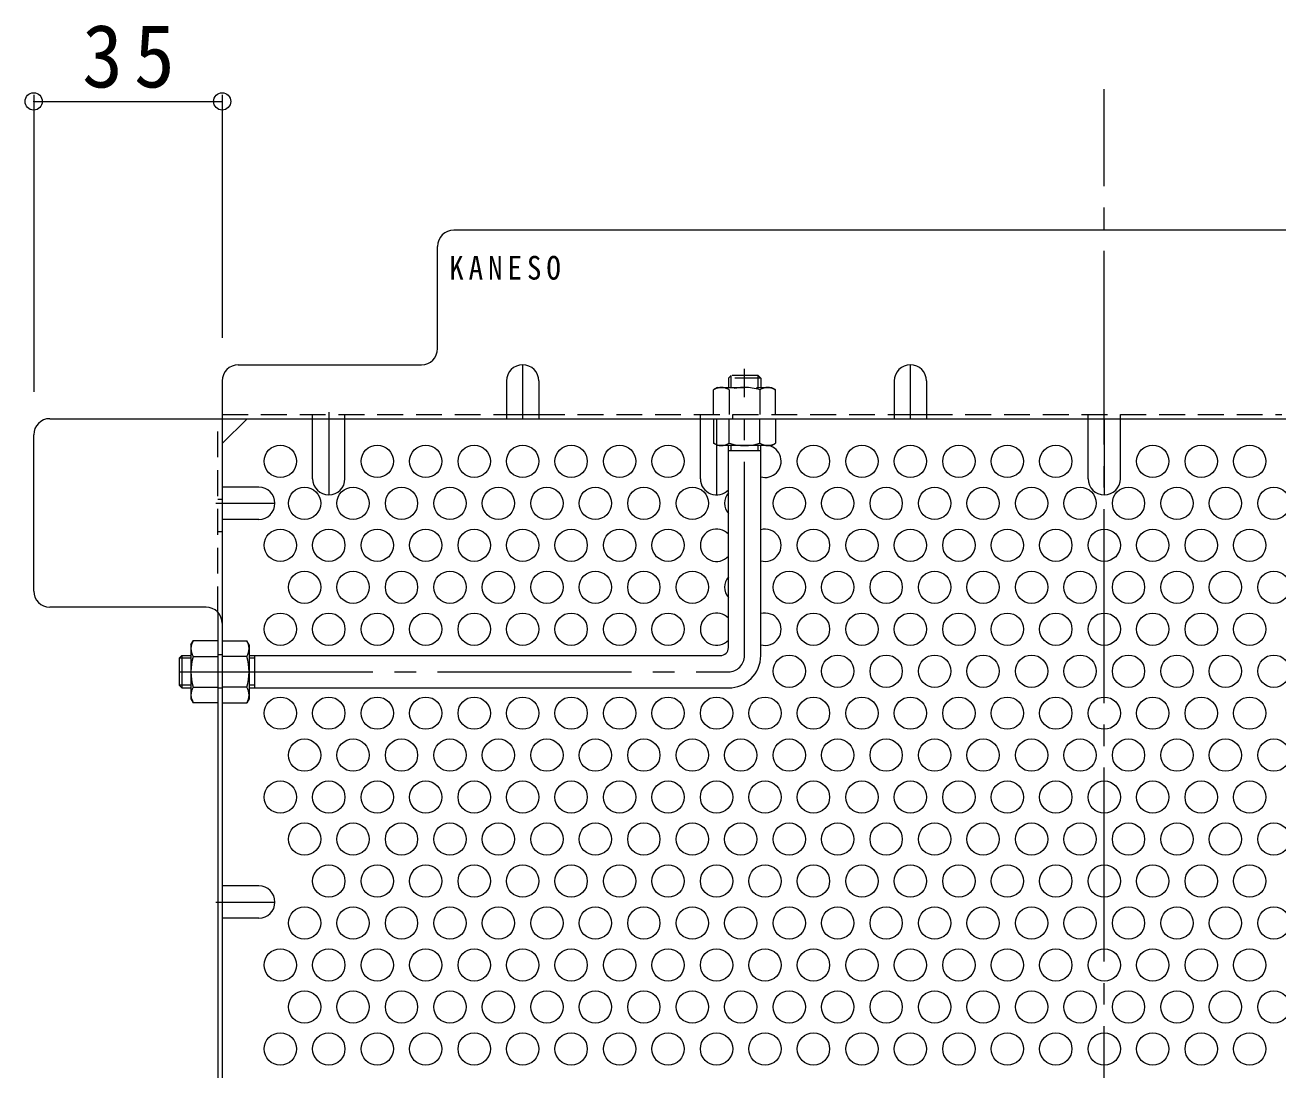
# Model space of a CAD drawing. Units: millimetres at full size, sheet at 1:4; details may follow other scales. Extents: x -838 to 1044, y -781 to 782.
# Drawn here: x 234.2 to 466.8, y 486 to 680.1 of the extents above; entities that cross this region are included whole.
import ezdxf

# ---------------------------------------------------------------- set-up
doc = ezdxf.new("R2010")
doc.units = ezdxf.units.MM
doc.header["$LTSCALE"] = 4
doc.header["$PDMODE"] = 32
doc.header["$PDSIZE"] = 3.2
for name, pattern in [('CHAIN1', [8, 5, -1, 1, -1]), ('CHAIN2', [12, 9, -1, 1, -1]), ('DASHED1', [1.8, 1.2, -0.6])]:
    doc.linetypes.add(name, pattern=pattern)
for name, color, linetype, lineweight in [('A-1_躯体', 3, 'Continuous', 9), ('A-4_その他', 7, 'Continuous', 9), ('A-5_文字', 7, 'Continuous', 9), ('A-6_寸法', 2, 'Continuous', 9), ('A-7_ハッチ', 2, 'Continuous', 9), ('A-8_記号', 2, 'Continuous', 9), ('A-9_ｸｳﾁｮｳｷ', 6, 'Continuous', 9)]:
    doc.layers.add(name, color=color, linetype=linetype, lineweight=lineweight)
doc.styles.add('ＭＳ ゴシック', font='')
doc.styles.get('ＭＳ ゴシック').set_extended_font_data('MS Gothic')

msp = doc.modelspace()

# ---------------------------------------------------------------- linework, layer by layer
at = {"layer": 'A-1_躯体', "linetype": 'DASHED1'}
for p, q in [((364.793, 614.466), (365.293, 614.966)), ((364.793, 614.466), (364.793, 612.766)), ((370.793, 614.466), (364.793, 614.466)), ((365.293, 612.766), (365.293, 614.966)), ((370.293, 612.766), (370.293, 614.966)), ((370.793, 614.466), (370.793, 612.766))]:
    msp.add_line(p, q, dxfattribs=at)
at = {"layer": 'A-1_躯体', "linetype": 'CHAIN2'}
for p, q in [((367.793, 562.966), (367.793, 616.198)), ((262.793, 559.966), (364.793, 559.966))]:
    msp.add_line(p, q, dxfattribs=at)
at = {"layer": 'A-1_躯体'}
for p, q in [((364.793, 564.466), (364.793, 601.966)), ((370.793, 600.966), (364.793, 600.966)), ((365.293, 600.966), (365.293, 601.966)), ((370.293, 600.966), (370.293, 601.966)), ((370.793, 562.966), (370.793, 601.966)), ((264.993, 562.466), (262.793, 562.466)), ((263.293, 562.966), (264.993, 562.966)), ((263.293, 562.966), (263.293, 556.966)), ((275.793, 562.966), (363.293, 562.966)), ((276.793, 562.466), (275.793, 562.466)), ((276.793, 562.966), (276.793, 556.966)), ((264.993, 557.466), (262.793, 557.466)), ((263.293, 556.966), (262.793, 557.466)), ((263.293, 556.966), (264.993, 556.966)), ((276.793, 557.466), (275.793, 557.466)), ((275.793, 556.966), (364.793, 556.966))]:
    msp.add_line(p, q, dxfattribs=at)
at = {"layer": 'A-1_躯体', "linetype": 'DASHED1'}
msp.add_lwpolyline([(370.793, 614.466), (370.293, 614.966), (365.293, 614.966)], dxfattribs=at)
at = {"layer": 'A-1_躯体'}
msp.add_lwpolyline([(263.293, 562.966), (262.793, 562.466), (262.793, 557.466)], dxfattribs=at)
for centre, radius in [((363.293, 564.466), 1.5), ((364.793, 562.966), 6)]:
    msp.add_arc(centre, radius, 270, 0, dxfattribs=at)
at = {"layer": 'A-1_躯体', "linetype": 'CHAIN2'}
msp.add_arc((364.793, 562.966), 3, 270, 0, dxfattribs=at)
at = {"layer": 'A-4_その他'}
for p, q in [((235.79, 667.078), (235.79, 611.966)), ((235.79, 665.878), (270.793, 665.878)), ((270.793, 667.078), (270.793, 621.966))]:
    msp.add_line(p, q, dxfattribs=at)
for p in [(235.79, 665.878), (270.793, 665.878)]:
    msp.add_point(p, dxfattribs=at)
at = {"layer": 'A-6_寸法'}
for centre in [(281.593, 599.047), (299.593, 599.047), (308.593, 599.047), (317.593, 599.047), (326.593, 599.047), (335.593, 599.047), (344.593, 599.047), (353.593, 599.047), (380.593, 599.047), (389.593, 599.047), (398.593, 599.047), (407.593, 599.047), (416.593, 599.047), (425.593, 599.047), (443.593, 599.047), (452.593, 599.047), (461.593, 599.047), (286.093, 591.252), (295.093, 591.252), (304.093, 591.252), (313.093, 591.252), (322.093, 591.252), (331.093, 591.252), (340.093, 591.252), (349.093, 591.252), (358.093, 591.252), (376.093, 591.252), (385.093, 591.252), (394.093, 591.252), (403.093, 591.252), (412.093, 591.252), (421.093, 591.252), (430.093, 591.252), (439.093, 591.252), (448.093, 591.252), (457.093, 591.252), (466.093, 591.252), (281.593, 583.458), (290.593, 583.458), (299.593, 583.458), (308.593, 583.458), (317.593, 583.458), (326.593, 583.458), (335.593, 583.458), (344.593, 583.458), (353.593, 583.458), (380.593, 583.458), (389.593, 583.458), (398.593, 583.458), (407.593, 583.458), (416.593, 583.458), (425.593, 583.458), (434.593, 583.458), (443.593, 583.458), (452.593, 583.458), (461.593, 583.458), (286.093, 575.664), (295.093, 575.664), (304.093, 575.664), (313.093, 575.664), (322.093, 575.664), (331.093, 575.664), (340.093, 575.664), (349.093, 575.664), (358.093, 575.664), (376.093, 575.664), (385.093, 575.664), (394.093, 575.664), (403.093, 575.664), (412.093, 575.664), (421.093, 575.664), (430.093, 575.664), (439.093, 575.664), (448.093, 575.664), (457.093, 575.664), (466.093, 575.664), (281.593, 567.87), (290.593, 567.87), (299.593, 567.87), (308.593, 567.87), (317.593, 567.87), (326.593, 567.87), (335.593, 567.87), (344.593, 567.87), (353.593, 567.87), (380.593, 567.87), (389.593, 567.87), (398.593, 567.87), (407.593, 567.87), (416.593, 567.87), (425.593, 567.87), (434.593, 567.87), (443.593, 567.87), (452.593, 567.87), (461.593, 567.87), (376.093, 560.076), (385.093, 560.076), (394.093, 560.076), (403.093, 560.076), (412.093, 560.076), (421.093, 560.076), (430.093, 560.076), (439.093, 560.076), (448.093, 560.076), (457.093, 560.076), (466.093, 560.076), (281.593, 552.281), (290.593, 552.281), (299.593, 552.281), (308.593, 552.281), (317.593, 552.281), (326.593, 552.281), (335.593, 552.281), (344.593, 552.281), (353.593, 552.281), (362.593, 552.281), (371.593, 552.281), (380.593, 552.281), (389.593, 552.281), (398.593, 552.281), (407.593, 552.281), (416.593, 552.281), (425.593, 552.281), (434.593, 552.281), (443.593, 552.281), (452.593, 552.281), (461.593, 552.281), (286.093, 544.487), (295.093, 544.487), (304.093, 544.487), (313.093, 544.487), (322.093, 544.487), (331.093, 544.487), (340.093, 544.487), (349.093, 544.487), (358.093, 544.487), (367.093, 544.487), (376.093, 544.487), (385.093, 544.487), (394.093, 544.487), (403.093, 544.487), (412.093, 544.487), (421.093, 544.487), (430.093, 544.487), (439.093, 544.487), (448.093, 544.487), (457.093, 544.487), (466.093, 544.487), (281.593, 536.693), (290.593, 536.693), (299.593, 536.693), (308.593, 536.693), (317.593, 536.693), (326.593, 536.693), (335.593, 536.693), (344.593, 536.693), (353.593, 536.693), (362.593, 536.693), (371.593, 536.693), (380.593, 536.693), (389.593, 536.693), (398.593, 536.693), (407.593, 536.693), (416.593, 536.693), (425.593, 536.693), (434.593, 536.693), (443.593, 536.693), (452.593, 536.693), (461.593, 536.693), (286.093, 528.899), (295.093, 528.899), (304.093, 528.899), (313.093, 528.899), (322.093, 528.899), (331.093, 528.899), (340.093, 528.899), (349.093, 528.899), (358.093, 528.899), (367.093, 528.899), (376.093, 528.899), (385.093, 528.899), (394.093, 528.899), (403.093, 528.899), (412.093, 528.899), (421.093, 528.899), (430.093, 528.899), (439.093, 528.899), (448.093, 528.899), (457.093, 528.899), (466.093, 528.899), (290.593, 521.104), (299.593, 521.104), (308.593, 521.104), (317.593, 521.104), (326.593, 521.104), (335.593, 521.104), (344.593, 521.104), (353.593, 521.104), (362.593, 521.104), (371.593, 521.104), (380.593, 521.104), (389.593, 521.104), (398.593, 521.104), (407.593, 521.104), (416.593, 521.104), (425.593, 521.104), (434.593, 521.104), (443.593, 521.104), (452.593, 521.104), (461.593, 521.104), (286.093, 513.31), (295.093, 513.31), (304.093, 513.31), (313.093, 513.31), (322.093, 513.31), (331.093, 513.31), (340.093, 513.31), (349.093, 513.31), (358.093, 513.31), (367.093, 513.31), (376.093, 513.31), (385.093, 513.31), (394.093, 513.31), (403.093, 513.31), (412.093, 513.31), (421.093, 513.31), (430.093, 513.31), (439.093, 513.31), (448.093, 513.31), (457.093, 513.31), (466.093, 513.31), (281.593, 505.516), (290.593, 505.516), (299.593, 505.516), (308.593, 505.516), (317.593, 505.516), (326.593, 505.516), (335.593, 505.516), (344.593, 505.516), (353.593, 505.516), (362.593, 505.516), (371.593, 505.516), (380.593, 505.516), (389.593, 505.516), (398.593, 505.516), (407.593, 505.516), (416.593, 505.516), (425.593, 505.516), (434.593, 505.516), (443.593, 505.516), (452.593, 505.516), (461.593, 505.516), (286.093, 497.722), (295.093, 497.722), (304.093, 497.722), (313.093, 497.722), (322.093, 497.722), (331.093, 497.722), (340.093, 497.722), (349.093, 497.722), (358.093, 497.722), (367.093, 497.722), (376.093, 497.722), (385.093, 497.722), (394.093, 497.722), (403.093, 497.722), (412.093, 497.722), (421.093, 497.722), (430.093, 497.722), (439.093, 497.722), (448.093, 497.722), (457.093, 497.722), (466.093, 497.722), (281.593, 489.928), (290.593, 489.928), (299.593, 489.928), (308.593, 489.928), (317.593, 489.928), (326.593, 489.928), (335.593, 489.928), (344.593, 489.928), (353.593, 489.928), (362.593, 489.928), (371.593, 489.928), (380.593, 489.928), (389.593, 489.928), (398.593, 489.928), (407.593, 489.928), (416.593, 489.928), (425.593, 489.928), (434.593, 489.928), (443.593, 489.928), (452.593, 489.928), (461.593, 489.928)]:
    msp.add_circle(centre, 3, dxfattribs=at)
for centre, start, end in [((371.593, 599.047), 254.53399, 76.64902), ((367.093, 591.252), 140.0555, 219.9445), ((362.593, 583.458), 42.83343, 317.16657), ((371.593, 583.458), 254.53399, 105.46601), ((367.093, 575.664), 140.0555, 219.9445), ((362.593, 567.87), 42.83343, 317.16657), ((371.593, 567.87), 254.53399, 105.46601)]:
    msp.add_arc(centre, 3, start, end, dxfattribs=at)
at = {"layer": 'A-7_ハッチ', "linetype": 'CHAIN2'}
msp.add_line((434.593, 218.162), (434.593, 668.162), dxfattribs=at)
at = {"layer": 'A-7_ハッチ'}
for p, q in [((555.392, 641.966), (313.794, 641.966)), ((310.794, 619.966), (310.794, 638.966)), ((273.793, 616.966), (307.794, 616.966)), ((270.793, 613.966), (270.793, 272.359)), ((323.593, 607.766), (329.593, 607.766)), ((395.593, 607.766), (401.593, 607.766)), ((238.79, 606.966), (630.397, 606.966)), ((270.793, 602.353), (275.405, 606.966)), ((235.79, 574.965), (235.79, 603.966)), ((267.793, 571.965), (238.79, 571.965)), ((269.993, 571.004), (269.993, 461.623))]:
    msp.add_line(p, q, dxfattribs=at)
at = {"layer": 'A-7_ハッチ', "linetype": 'DASHED1'}
for p, q in [((270.793, 607.766), (323.593, 607.766)), ((287.593, 606.966), (287.593, 607.766)), ((293.593, 606.966), (293.593, 607.766)), ((329.593, 607.766), (395.593, 607.766)), ((359.593, 606.966), (359.593, 607.766)), ((365.593, 606.966), (365.593, 607.766)), ((401.593, 607.766), (467.593, 607.766)), ((431.593, 606.966), (431.593, 607.766)), ((437.593, 606.966), (437.593, 607.766)), ((269.993, 571.004), (269.993, 606.966)), ((270.793, 591.973), (269.993, 591.973)), ((270.793, 585.973), (269.993, 585.973)), ((269.993, 563.166), (270.793, 563.166)), ((269.993, 556.966), (270.793, 556.966))]:
    msp.add_line(p, q, dxfattribs=at)
at = {"layer": 'A-7_ハッチ'}
for centre, start, end in [((313.794, 638.966), 90, 180), ((307.794, 619.966), 270, 0), ((273.793, 613.966), 90, 180), ((238.79, 603.966), 90, 180), ((238.79, 574.965), 180, 270), ((267.793, 568.965), 0, 90)]:
    msp.add_arc(centre, 3, start, end, dxfattribs=at)
at = {"layer": 'A-8_記号', "linetype": 'CHAIN1'}
for p, q in [((326.593, 606.966), (326.593, 616.966)), ((398.593, 606.966), (398.593, 616.966)), ((290.593, 608.166), (290.593, 592.816)), ((362.593, 606.966), (362.593, 592.816)), ((434.593, 606.966), (434.593, 592.816)), ((269.593, 591.252), (280.593, 591.252)), ((269.593, 517.207), (280.593, 517.207))]:
    msp.add_line(p, q, dxfattribs=at)
at = {"layer": 'A-8_記号'}
for p, q in [((323.593, 613.966), (323.593, 606.966)), ((329.593, 613.966), (329.593, 606.966)), ((395.593, 613.966), (395.593, 606.966)), ((401.593, 613.966), (401.593, 606.966)), ((287.593, 595.816), (287.593, 606.966)), ((293.593, 595.816), (293.593, 606.966)), ((359.593, 595.816), (359.593, 606.966)), ((431.593, 595.816), (431.593, 606.966)), ((437.593, 595.816), (437.593, 606.966)), ((277.593, 594.252), (270.793, 594.252)), ((277.593, 588.252), (270.793, 588.252)), ((277.593, 520.207), (270.793, 520.207)), ((277.593, 514.207), (270.793, 514.207))]:
    msp.add_line(p, q, dxfattribs=at)
for centre, start, end in [((326.593, 613.966), 0, 180), ((398.593, 613.966), 0, 180), ((290.593, 595.816), 180, 0), ((362.593, 595.816), 180, 317.16657), ((434.593, 595.816), 180, 0), ((277.593, 591.252), 270, 90), ((277.593, 517.207), 270, 90)]:
    msp.add_arc(centre, 3, start, end, dxfattribs=at)
at = {"layer": 'A-9_ｸｳﾁｮｳｷ', "color": 2, "linetype": 'DASHED1'}
for p, q in [((362.793, 612.766), (362.043, 612.333)), ((362.043, 607.766), (362.043, 612.333)), ((362.793, 612.766), (372.793, 612.766)), ((364.93, 612.333), (364.93, 607.766)), ((370.656, 612.333), (370.656, 607.766)), ((372.793, 612.766), (373.543, 612.333)), ((373.543, 607.766), (373.543, 612.333))]:
    msp.add_line(p, q, dxfattribs=at)
at = {"layer": 'A-9_ｸｳﾁｮｳｷ', "color": 2}
for p, q in [((362.043, 606.966), (362.043, 602.399)), ((364.93, 602.399), (364.93, 606.966)), ((370.656, 602.399), (370.656, 606.966)), ((373.543, 606.966), (373.543, 602.399)), ((362.793, 601.966), (362.043, 602.399)), ((372.793, 601.966), (362.793, 601.966)), ((372.793, 601.966), (373.543, 602.399)), ((264.993, 564.966), (265.426, 565.716)), ((269.993, 565.716), (265.426, 565.716)), ((269.993, 565.716), (269.993, 554.216)), ((270.793, 565.716), (275.36, 565.716)), ((270.793, 565.716), (270.793, 554.216)), ((275.793, 564.966), (275.36, 565.716)), ((264.993, 564.966), (264.993, 554.966)), ((275.793, 564.966), (275.793, 554.966)), ((265.426, 562.829), (269.993, 562.829)), ((275.36, 562.829), (270.793, 562.829)), ((265.426, 557.102), (269.993, 557.102)), ((275.36, 557.102), (270.793, 557.102)), ((264.993, 554.966), (265.426, 554.216)), ((269.993, 554.216), (265.426, 554.216)), ((270.793, 554.216), (275.36, 554.216)), ((275.793, 554.966), (275.36, 554.216))]:
    msp.add_line(p, q, dxfattribs=at)
at = {"layer": 'A-9_ｸｳﾁｮｳｷ', "color": 2, "linetype": 'DASHED1'}
for centre, radius, start, end in [((363.688, 609.484), 3.29, 93.92075, 120), ((363.453, 610.031), 2.735, 57.31491, 89.78969), ((367.793, 603.083), 9.683, 72.79973, 107.20026), ((372.133, 610.031), 2.735, 90.2103, 122.68507), ((371.898, 609.484), 3.29, 59.99998, 86.07924)]:
    msp.add_arc(centre, radius, start, end, dxfattribs=at)
at = {"layer": 'A-9_ｸｳﾁｮｳｷ', "color": 2}
for centre, radius, start, end in [((363.688, 605.248), 3.29, 239.99998, 266.07924), ((363.453, 604.7), 2.735, 270.2103, 302.68507), ((367.793, 611.648), 9.683, 252.79973, 287.20026), ((372.133, 604.7), 2.735, 237.31491, 269.78969), ((371.898, 605.248), 3.29, 273.92075, 300), ((268.275, 564.071), 3.29, 150, 176.07925), ((272.511, 564.071), 3.29, 3.92075, 30), ((267.728, 564.306), 2.735, 180.21031, 212.68509), ((273.058, 564.306), 2.735, 327.31491, 359.78969), ((274.676, 559.966), 9.683, 162.79974, 197.20027), ((266.111, 559.966), 9.683, 342.79973, 17.20026), ((267.728, 555.626), 2.735, 147.31493, 179.7897), ((273.058, 555.626), 2.735, 0.2103, 32.68507), ((268.275, 555.86), 3.29, 183.92076, 210.00002), ((272.511, 555.86), 3.29, 329.99998, 356.07924)]:
    msp.add_arc(centre, radius, start, end, dxfattribs=at)

# ---------------------------------------------------------------- texts
at = {"layer": 'A-4_その他', "color": 2, "insert": (244.791, 668.278), "char_height": 11.73, "attachment_point": 7, "style": 'ＭＳ ゴシック'}
msp.add_mtext('\\T1.27;\\W0.95;35', dxfattribs=at)
at = {"layer": 'A-5_文字', "color": 6, "insert": (312.95, 632.716), "char_height": 4.399, "attachment_point": 7, "style": 'ＭＳ ゴシック'}
msp.add_mtext('\\T1.34;\\W0.9;KANESO', dxfattribs=at)

doc.saveas('drawing.dxf')
